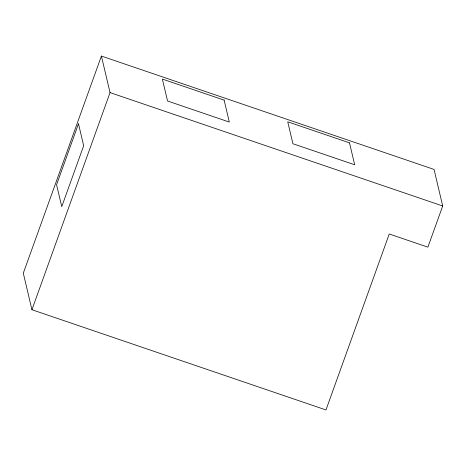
<?xml version="1.0" encoding="UTF-8"?>
<svg xmlns="http://www.w3.org/2000/svg" width="466" height="466" viewBox="0 0 466 466"><rect width="100%" height="100%" fill="white"/><g stroke="black" fill="none" stroke-linecap="round" stroke-linejoin="round"><path stroke-width="0.7" d="M101.402 56.06L23.3 273.187L31.938 309.733L325.967 409.94L389.256 233.99L427.887 247.155L442.7 205.978L434.062 169.432L101.402 56.06L110.04 92.606L31.938 309.733M110.04 92.606L442.7 205.978M78.492 123.793L56.572 184.722L61.757 206.648L83.676 145.718L78.492 123.793M224.134 100.126L162.366 79.074L167.544 101.006L229.313 122.057L224.134 100.126M349.494 142.852L287.726 121.801L292.91 143.732L354.678 164.778L349.494 142.852"/></g></svg>
